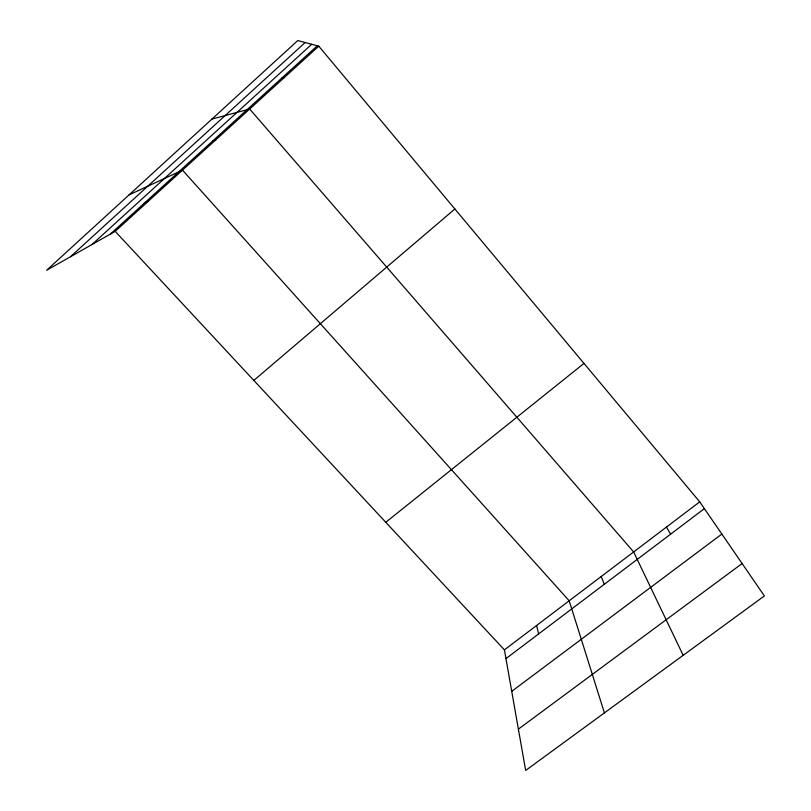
<?xml version="1.0" encoding="UTF-8"?>
<svg xmlns="http://www.w3.org/2000/svg" width="811" height="811" viewBox="0 0 811 811"><rect width="100%" height="100%" fill="white"/><g stroke="black" fill="none" stroke-linecap="round" stroke-linejoin="round"><path stroke-width="1.22" d="M70.516 256.712L305.149 42.527M91.998 244.516L311.708 44.281M110.337 234.105L317.294 45.781M115.192 231.348L318.764 46.176L699.731 501.857L764.378 595.943L525.67 770.45L504.422 649.864L115.192 231.348L46.622 270.286L297.789 40.55L318.764 46.176M253.833 380.42L454.87 208.985M385.772 522.294L583.991 363.419M504.422 649.864L699.731 501.857M505.963 658.613L704.394 508.639M511.731 691.357L721.861 534.064M518.391 729.13L742.116 563.544M144.277 203.216L148.595 200.956M129.071 194.873L182.475 170.138L569.19 600.789L604.408 712.889M212.614 141.033L215.838 139.796M211.945 119.065L249.656 109.029L633.644 551.946L683.176 655.308M281.893 77.988L283.962 77.826M666.48 527.059L670.596 534.185M601.215 576.52L604.276 584.305M536.598 625.484L538.636 633.918"/></g></svg>
